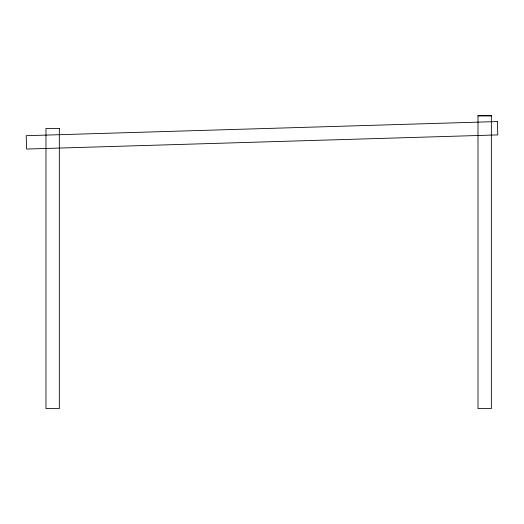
<?xml version="1.0" encoding="UTF-8"?>
<svg xmlns="http://www.w3.org/2000/svg" width="524" height="524" viewBox="0 0 524 524"><rect width="100%" height="100%" fill="white"/><g stroke="black" fill="none" stroke-linecap="round" stroke-linejoin="round"><path stroke-width="0.79" d="M477.993 115.948L491.355 115.948M497.4 121.555L26.2 135.696L26.6 149.045L497.8 134.91L497.4 121.555M491.355 115.437L477.993 115.437L477.993 408.563L491.355 408.563L491.355 115.437M59.336 128.419L45.974 128.419L45.974 408.563L59.336 408.563L59.336 128.419"/></g></svg>
